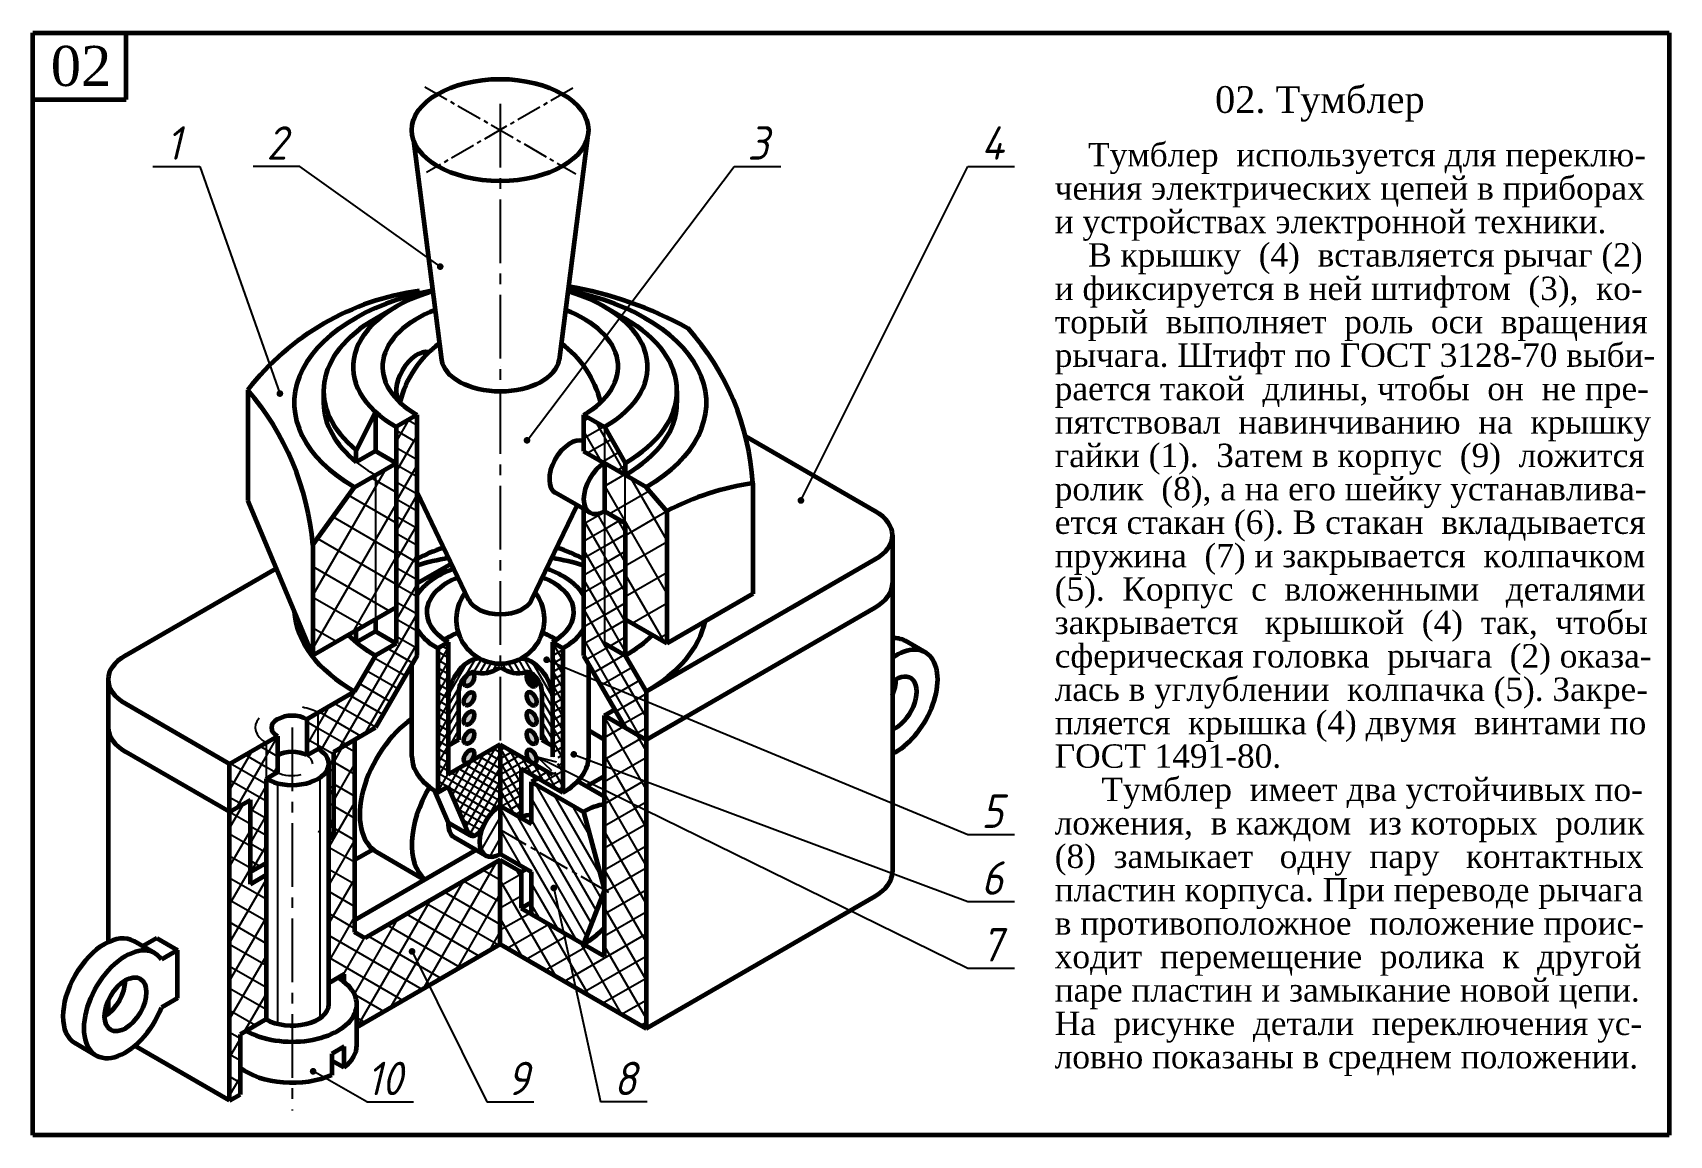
# Model space of a CAD drawing. Header units: millimetres. Extents: x -255 to 513, y 132 to 473.
# Drawn here: x -255 to -10, y 132 to 297 of the extents above; entities that cross this region are included whole.
import ezdxf

# ---------------------------------------------------------------- set-up
doc = ezdxf.new("R2010")
doc.units = ezdxf.units.MM
doc.header["$LTSCALE"] = 0.5
doc.linetypes.add('CENTER2', pattern=[28.575, 19.05, -3.175, 3.175, -3.175])
doc.styles.get("Standard").update_dxf_attribs({"font": 'isocpeui.ttf', "width": 0.9})
doc.styles.add('стиль1', font='TIMES.TTF')

msp = doc.modelspace()

# ---------------------------------------------------------------- hatches: boundary and pattern name
h = msp.add_hatch()
h.set_pattern_fill('ANSI37', color=256, scale=1.25, angle=15, style=0)
h.set_pattern_definition([(60, (-285, 112), (-3.43704, 1.98438), []), (150, (-285, 112), (-1.98438, -3.43704), [])])
h.paths.add_polyline_path([(-203.71, 209.2), (-200.59, 211), (-200.59, 232.6), (-203.71, 230.8)])
h.paths.add_polyline_path([(-203.71, 230.8), (-206.82, 229), (-213.06, 220.36), (-213.06, 203.8), (-203.71, 209.2)])
h = msp.add_hatch()
h.set_pattern_fill('ANSI37', color=256, scale=1.25, angle=75, style=0)
h.set_pattern_definition([(120, (-285, 112), (-3.43704, -1.984375), []), (210, (-285, 112), (1.984375, -3.43704), [])])
h.paths.add_polyline_path([(-169.41, 225.4), (-166.29, 223.6), (-166.29, 230.8), (-169.41, 232.6)])
h.paths.add_polyline_path([(-166.29, 223.6), (-166.29, 209.2), (-160.06, 205.6), (-160.06, 225.4), (-163.18, 229), (-166.29, 230.8)])
h = msp.add_hatch()
h.set_pattern_fill('ANSI37', scale=0.33, angle=15, style=0)
h.set_pattern_definition([(60, (-290, 112), (-0.907378, 0.523875), []), (150, (-290, 112), (-0.523875, -0.907378), [])])
edge = h.paths.add_edge_path()
edge.add_line((-185, 188.68), (-185, 190.48))
edge.add_line((-185, 190.48), (-192.79, 185.98))
edge.add_line((-192.79, 185.98), (-192.79, 205.78))
edge.add_line((-192.79, 205.78), (-194.35, 204.88))
edge.add_line((-194.35, 204.88), (-194.35, 183.28))
edge.add_line((-194.35, 183.28), (-192.79, 184.18))
edge.add_line((-192.79, 184.18), (-189.69, 177.05))
edge.add_ellipse((-188.62, 178.4), major_axis=(-0.88, -1.53), ratio=0.57735, start_angle=345.7662, end_angle=359.5344)
edge.add_ellipse((-188.62, 178.4), major_axis=(-0.88, -1.53), ratio=0.57735, start_angle=359.5344, end_angle=453.7079)
edge.add_ellipse((-185, 177.7), major_axis=(-2.2, -3.82), ratio=0.57735, start_angle=278.2325, end_angle=284.241, ccw=False)
edge.add_ellipse((-185, 177.7), major_axis=(-2.2, -3.82), ratio=0.57735, start_angle=225, end_angle=278.2325, ccw=False)
edge.add_line((-185, 181.3), (-185, 188.68))
h = msp.add_hatch(color=7)
edge = h.paths.add_edge_path()
edge.add_ellipse((-189.68, 200.19), major_axis=(-0.551, -0.955), ratio=0.57735, start_angle=0, end_angle=360)
edge = h.paths.add_edge_path()
edge.add_ellipse((-189.68, 197.32), major_axis=(-0.551, -0.955), ratio=0.57735, start_angle=0, end_angle=360)
edge = h.paths.add_edge_path()
edge.add_ellipse((-189.68, 194.44), major_axis=(-0.551, -0.955), ratio=0.57735, start_angle=0, end_angle=360)
edge = h.paths.add_edge_path()
edge.add_ellipse((-189.68, 191.56), major_axis=(-0.551, -0.955), ratio=0.57735, start_angle=0, end_angle=360)
edge = h.paths.add_edge_path()
edge.add_ellipse((-189.68, 188.68), major_axis=(-0.551, -0.955), ratio=0.57735, start_angle=45, end_angle=360)
edge.add_ellipse((-189.68, 188.68), major_axis=(-0.551, -0.955), ratio=0.57735, start_angle=0, end_angle=45)
edge = h.paths.add_edge_path()
edge.add_ellipse((-180.32, 188.68), major_axis=(0.551, -0.955), ratio=0.57735, start_angle=0, end_angle=315)
edge.add_ellipse((-180.32, 188.68), major_axis=(0.551, -0.955), ratio=0.57735, start_angle=315, end_angle=360)
edge = h.paths.add_edge_path()
edge.add_ellipse((-180.32, 191.56), major_axis=(0.551, -0.955), ratio=0.57735, start_angle=0, end_angle=360, ccw=False)
edge = h.paths.add_edge_path()
edge.add_ellipse((-180.32, 194.44), major_axis=(0.551, -0.955), ratio=0.57735, start_angle=0, end_angle=360, ccw=False)
edge = h.paths.add_edge_path()
edge.add_ellipse((-180.32, 197.32), major_axis=(0.551, -0.955), ratio=0.57735, start_angle=0, end_angle=360, ccw=False)
edge = h.paths.add_edge_path()
edge.add_ellipse((-180.32, 200.18), major_axis=(0.551, -0.955), ratio=0.57735, start_angle=0, end_angle=360, ccw=False)
h = msp.add_hatch(color=7)
edge = h.paths.add_edge_path()
edge.add_ellipse((-180.32, 200.18), major_axis=(0.551, -0.955), ratio=0.57735, start_angle=0, end_angle=360, ccw=False)
h = msp.add_hatch()
h.set_pattern_fill('ANSI37', scale=0.9, angle=75, style=0)
h.set_pattern_definition([(120, (-290, 112), (-2.47467, -1.42875), []), (210, (-290, 112), (1.42875, -2.47467), [])])
h.paths.add_polyline_path([(-163.18, 191.2), (-169.41, 194.8), (-169.41, 158.8), (-181.88, 166), (-181.88, 171.4), (-185, 173.2), (-185, 160.6), (-163.18, 148)])
h = msp.add_hatch()
h.set_pattern_fill('ANSI31', scale=0.5, angle=75, style=0)
h.set_pattern_definition([(120, (-290, 112), (-1.374815, -0.79375), [])])
h.paths.add_polyline_path([(-172.53, 180.4), (-180.32, 184.9), (-180.32, 178.6), (-185, 181.3), (-185, 174.1), (-180.32, 171.4), (-180.32, 165.1), (-172.53, 160.6), (-169.41, 168.7)])
h = msp.add_hatch()
h.set_pattern_fill('ANSI31', scale=0.5, angle=15, style=0)
h.set_pattern_definition([(60, (-290, 112), (-1.374815, 0.79375), [])])
edge = h.paths.add_edge_path()
edge.add_ellipse((-185, 177.7), major_axis=(-2.2, -3.82), ratio=0.57735, start_angle=225, end_angle=278.2325)
edge.add_ellipse((-188.62, 178.4), major_axis=(-0.88, -1.53), ratio=0.57735, start_angle=453.7079, end_angle=468.7656, ccw=False)
edge.add_ellipse((-185, 177.7), major_axis=(-2.2, -3.82), ratio=0.57735, start_angle=284.241, end_angle=360)
edge.add_ellipse((-185, 177.7), major_axis=(-2.2, -3.82), ratio=0.57735, start_angle=360, end_angle=405)
edge.add_line((-185, 174.1), (-185, 181.3))

# ---------------------------------------------------------------- linework, layer by layer
at = {"color": 7, "lineweight": 60}
for p, q in [((-255, 132), (-255, 297)), ((-255, 297), (-10, 297)), ((-241, 287), (-241, 297)), ((-10, 297), (-10, 132)), ((-255, 287), (-241, 287)), ((-197.99, 280.89), (-193.79, 248.07)), ((-171.95, 281.31), (-176.21, 248.07)), ((-200.68, 255.95), (-203.7, 254.2)), ((-169.32, 255.95), (-166.3, 254.2)), ((-222.8, 243.54), (-222.8, 226.98)), ((-211.45, 243.4), (-211.45, 241.6)), ((-158.55, 243.4), (-158.55, 241.6)), ((-203.71, 240.27), (-206.56, 234.55)), ((-203.71, 240.27), (-203.71, 234.4)), ((-197.47, 239.8), (-200.59, 238)), ((-200.59, 238), (-200.59, 205.6)), ((-197.47, 203.8), (-197.47, 239.8)), ((-172.53, 239.8), (-169.41, 238)), ((-172.53, 239.8), (-172.53, 234.4)), ((-169.41, 238), (-166.29, 232.6)), ((-148.3, 236.61), (-128.88, 225.4)), ((-206.56, 232.75), (-206.56, 234.55)), ((-203.71, 234.4), (-206.56, 232.75)), ((-200.59, 232.6), (-203.71, 234.4)), ((-172.53, 234.4), (-172.53, 234.4)), ((-172.53, 234.4), (-169.41, 232.6)), ((-206.82, 229), (-200.59, 232.6)), ((-200.59, 232.6), (-200.59, 211)), ((-163.18, 229), (-169.41, 232.6)), ((-169.41, 232.6), (-169.41, 225.4)), ((-166.29, 232.6), (-166.29, 230.8)), ((-213.06, 220.36), (-206.82, 229)), ((-189.69, 212.1), (-197.47, 228.22)), ((-171.62, 225.18), (-176.75, 228.14)), ((-163.18, 229), (-160.06, 225.4)), ((-147.2, 229.58), (-147.2, 213.02)), ((-222.8, 226.98), (-213.06, 203.8)), ((-180.31, 212.1), (-173.48, 226.26)), ((-172.53, 225.71), (-172.53, 203.8)), ((-169.41, 225.4), (-166.29, 223.6)), ((-160.06, 225.4), (-160.06, 205.6)), ((-166.29, 223.6), (-166.29, 203.8)), ((-126.3, 221.8), (-126.3, 171.4)), ((-213.06, 220.36), (-213.06, 203.8)), ((-163.18, 198.4), (-128.88, 218.2)), ((-141.35, 211), (-128.88, 218.2)), ((-241.12, 203.8), (-218.54, 216.84)), ((-197.47, 214.6), (-192.33, 217.57)), ((-200.59, 211), (-213.06, 203.8)), ((-163.18, 191.2), (-128.88, 211)), ((-147.2, 213.02), (-160.06, 205.6)), ((-203.71, 209.2), (-203.71, 207.4)), ((-160.06, 205.6), (-166.29, 209.2)), ((-206.56, 205.75), (-206.56, 207.55)), ((-203.71, 207.4), (-206.56, 205.75)), ((-200.59, 205.6), (-203.71, 207.4)), ((-121.25, 204.18), (-124.36, 205.98)), ((-203.71, 203.8), (-206.82, 198.4)), ((-200.59, 205.6), (-203.71, 203.8)), ((-197.47, 203.8), (-203.71, 193)), ((-194.35, 204.88), (-192.79, 205.78)), ((-194.35, 204.88), (-194.35, 183.28)), ((-192.79, 205.78), (-192.79, 185.98)), ((-177.21, 205.78), (-175.65, 204.88)), ((-177.21, 205.78), (-177.21, 188.61)), ((-175.65, 204.88), (-175.65, 183.28)), ((-172.53, 203.8), (-166.29, 193)), ((-166.29, 203.8), (-169.41, 205.6)), ((-166.29, 203.8), (-163.18, 198.4)), ((-198.23, 188.68), (-198.23, 202.49)), ((-171.77, 188.68), (-171.77, 202.49)), ((-243.7, 200.2), (-243.7, 160.88)), ((-241.12, 196.6), (-225.53, 187.6)), ((-213.99, 194.26), (-206.82, 198.4)), ((-191.24, 198.4), (-191.24, 191.2)), ((-178.77, 198.4), (-178.77, 191.2)), ((-163.18, 198.4), (-163.18, 148)), ((-213.99, 194.26), (-213.99, 188.86)), ((-169.41, 194.8), (-167.85, 195.7)), ((-169.41, 158.8), (-169.41, 194.8)), ((-169.41, 194.8), (-163.18, 191.2)), ((-225.53, 187.6), (-218.36, 191.74)), ((-218.36, 191.74), (-218.36, 186.34)), ((-209.94, 189.4), (-203.71, 193)), ((-206.82, 191.2), (-206.82, 162.4)), ((-191.24, 191.2), (-192.79, 190.3)), ((-178.76, 191.2), (-177.21, 190.3)), ((-169.41, 191.2), (-171.77, 192.56)), ((-225.53, 180.4), (-241.12, 189.4)), ((-213.99, 188.86), (-212.28, 189.85)), ((-209.94, 176.8), (-209.94, 189.4)), ((-185, 190.48), (-192.79, 185.98)), ((-185, 190.48), (-185, 181.3)), ((-185, 190.48), (-177.21, 185.98)), ((-225.53, 137.2), (-225.53, 187.6)), ((-220.07, 185.35), (-218.36, 186.34)), ((-210.67, 151.6), (-210.67, 187.6)), ((-181.88, 186.88), (-181.88, 179.5)), ((-181.88, 186.88), (-175.65, 183.28)), ((-177.21, 186.3), (-177.21, 185.98)), ((-220.07, 185.35), (-220.07, 149.35)), ((-194.35, 183.28), (-192.79, 184.18)), ((-192.79, 184.18), (-189.69, 177.05)), ((-180.32, 178.6), (-180.32, 184.9)), ((-180.32, 184.9), (-172.53, 180.4)), ((-173.4, 185.01), (-169.41, 182.7)), ((-172.1, 184.25), (-169.41, 185.8)), ((-225.53, 180.4), (-222.41, 182.2)), ((-222.41, 169.6), (-222.41, 182.2)), ((-194.87, 183.6), (-192.81, 178.85)), ((-185, 181.3), (-185, 174.1)), ((-185, 181.3), (-180.32, 178.6)), ((-172.53, 180.4), (-169.41, 168.7)), ((-210.67, 178.18), (-209.94, 178.6)), ((-210.67, 176.38), (-209.94, 176.8)), ((-189.51, 176.88), (-192.62, 178.68)), ((-187.2, 173.88), (-191.88, 176.58)), ((-206.82, 173.2), (-204.08, 174.78)), ((-206.82, 164.2), (-188.63, 174.7)), ((-203.53, 174.4), (-196.35, 170.25)), ((-185, 174.1), (-180.32, 171.4)), ((-222.41, 171.4), (-220.07, 172.75)), ((-185, 173.2), (-205.26, 161.5)), ((-185, 160.6), (-185, 173.2)), ((-185, 173.2), (-181.88, 171.4)), ((-181.88, 171.4), (-181.1, 171.85)), ((-222.41, 169.6), (-220.07, 170.95)), ((-181.88, 171.4), (-181.88, 166)), ((-180.32, 165.1), (-180.32, 171.4)), ((-181.88, 166), (-180.32, 166.9)), ((-169.41, 168.7), (-172.53, 160.6)), ((-163.18, 148), (-128.88, 167.8)), ((-181.88, 166), (-169.41, 158.8)), ((-205.26, 161.5), (-206.82, 162.4)), ((-206.82, 162.4), (-206.82, 162.4)), ((-236.71, 159.24), (-239.83, 161.04)), ((-236.44, 161.5), (-238.54, 160.29)), ((-236.44, 161.5), (-233.32, 159.7)), ((-233.32, 159.7), (-235.72, 158.32)), ((-233.32, 152.5), (-233.32, 159.7)), ((-206.48, 148.2), (-185, 160.6)), ((-185, 160.6), (-163.18, 148)), ((-208.38, 156.1), (-210.67, 154.78)), ((-208.38, 154.93), (-208.38, 156.1)), ((-243.7, 152.13), (-243.7, 150.16)), ((-233.32, 152.5), (-235.72, 151.12)), ((-206.48, 145.48), (-206.48, 151.6)), ((-220.07, 149.35), (-223.97, 147.1)), ((-223.97, 147.1), (-223.97, 138.1)), ((-245.53, 143.96), (-248.65, 145.76)), ((-225.53, 137.2), (-239.72, 145.39)), ((-208.37, 145.29), (-210.24, 144.21)), ((-208.37, 142.05), (-208.37, 145.29)), ((-210.24, 144.21), (-210.24, 140.97)), ((-208.41, 142.12), (-210.24, 143.13)), ((-225.53, 137.2), (-223.97, 138.1)), ((-10, 132), (-255, 132))]:
    msp.add_line(p, q, dxfattribs=at)
at = {"color": 7, "linetype": 'CENTER2', "ltscale": 0.4}
for p, q in [((-196.29, 288.92), (-173.67, 275.87)), ((-174.15, 288.71), (-196.03, 276.08))]:
    msp.add_line(p, q, dxfattribs=at)
at = {"linetype": 'CENTER2'}
for p, q in [((-185.04, 286.35), (-185, 190.48)), ((-216.18, 193), (-216.18, 135.71))]:
    msp.add_line(p, q, dxfattribs=at)
at = {"color": 7}
for p, q in [((-237, 277), (-230, 277)), ((-230, 277), (-218, 243)), ((-215, 277), (-222, 277)), ((-194, 262), (-215, 277)), ((-181, 236), (-150, 277)), ((-150, 277), (-143, 277)), ((-140, 227), (-115, 277)), ((-115, 277), (-108, 277)), ((-185, 247), (-185, 247)), ((-185, 243.4), (-185, 243.4)), ((-200.59, 235.75), (-198.64, 239.12)), ((-197.47, 238.22), (-198.84, 239.01)), ((-171.7, 239.32), (-172.53, 238.85)), ((-169.48, 238.04), (-172.53, 236.28)), ((-169.41, 236.51), (-170.7, 238.75)), ((-169.41, 238), (-169.41, 232.6)), ((-197.47, 235.65), (-200.59, 237.45)), ((-200.59, 231.31), (-197.47, 236.71)), ((-169.88, 232.87), (-172.53, 237.46)), ((-169.41, 235.51), (-171.94, 234.06)), ((-166.29, 231.11), (-169.41, 236.51)), ((-168.34, 236.14), (-169.41, 235.51)), ((-197.47, 233.09), (-200.59, 234.89)), ((-169.41, 232.95), (-169.71, 232.77)), ((-167.22, 234.21), (-169.41, 232.95)), ((-203.71, 230.8), (-203.71, 209.2)), ((-197.47, 230.52), (-200.59, 232.32)), ((-200.59, 226.86), (-197.47, 232.26)), ((-166.29, 232.18), (-167.49, 231.49)), ((-166.29, 223.6), (-166.29, 230.8)), ((-197.47, 227.96), (-200.59, 229.76)), ((-200.59, 222.42), (-197.47, 227.82)), ((-197.47, 225.39), (-200.59, 227.19)), ((-169.41, 225.4), (-169.41, 205.6)), ((-197.47, 222.82), (-200.59, 224.62)), ((-200.59, 217.97), (-197.47, 223.37)), ((-169.41, 225.25), (-172.53, 223.45)), ((-169.41, 218.73), (-172.53, 224.13)), ((-169.41, 223.17), (-170.47, 225)), ((-169.28, 225.32), (-169.41, 225.25)), ((-167.06, 224.04), (-169.41, 222.68)), ((-166.29, 217.77), (-169.41, 223.17)), ((-166.29, 222.22), (-167.49, 224.29)), ((-197.47, 220.26), (-200.59, 222.06)), ((-169.41, 222.68), (-172.53, 220.88)), ((-166.29, 221.92), (-169.41, 220.12)), ((-197.47, 217.69), (-200.59, 219.49)), ((-200.59, 213.53), (-197.47, 218.93)), ((-169.41, 220.12), (-172.53, 218.32)), ((-169.41, 214.28), (-172.53, 219.68)), ((-166.29, 219.35), (-169.41, 217.55)), ((-166.29, 213.33), (-169.41, 218.73)), ((-197.47, 215.12), (-200.59, 216.92)), ((-169.41, 217.55), (-172.53, 215.75)), ((-166.29, 216.78), (-169.41, 214.98)), ((-200.59, 209.08), (-197.47, 214.48)), ((-197.47, 212.56), (-200.59, 214.36)), ((-169.41, 209.84), (-172.53, 215.24)), ((-169.41, 214.98), (-172.53, 213.18)), ((-166.29, 208.88), (-169.41, 214.28)), ((-166.29, 214.22), (-169.41, 212.42)), ((-197.47, 209.99), (-200.59, 211.79)), ((-185, 212.8), (-185, 212.8)), ((-169.41, 212.42), (-172.53, 210.62)), ((-163.18, 194.59), (-172.53, 210.79)), ((-166.29, 211.65), (-169.41, 209.85)), ((-209.11, 189.88), (-197.47, 210.04)), ((-197.47, 207.42), (-200.59, 209.22)), ((-169.41, 209.85), (-172.53, 208.05)), ((-166.29, 204.44), (-169.41, 209.84)), ((-166.29, 209.08), (-169.41, 207.28)), ((-197.47, 204.86), (-200.59, 206.66)), ((-169.41, 207.28), (-172.53, 205.48)), ((-164.09, 191.73), (-172.53, 206.35)), ((-166.29, 206.52), (-168.65, 205.16)), ((-211.85, 189.57), (-203.6, 203.86)), ((-205.26, 192.1), (-197.47, 205.59)), ((-199.23, 200.74), (-203.91, 203.44)), ((-198.12, 202.67), (-201.89, 204.85)), ((-176.49, 205.36), (-177.21, 204.95)), ((-175.65, 204.64), (-177.21, 203.74)), ((-175.65, 201.02), (-177.21, 203.72)), ((-175.65, 203.43), (-177.21, 202.53)), ((-175.65, 203.11), (-177.18, 205.76)), ((-168.65, 205.16), (-172.15, 203.14)), ((-166.43, 203.88), (-171.04, 201.21)), ((-166.29, 203.95), (-166.43, 203.88)), ((-200.35, 198.82), (-205.02, 201.52)), ((-192.78, 197.84), (-189.97, 202.72)), ((-190.24, 200.65), (-188.72, 203.28)), ((-188.94, 201.31), (-187.84, 203.23)), ((-188.11, 201.16), (-187.09, 202.93)), ((-187.18, 201.2), (-186.3, 202.72)), ((-186.1, 201.48), (-185.45, 202.6)), ((-184.05, 201.53), (-184.66, 202.6)), ((-182.95, 201.22), (-183.8, 202.7)), ((-182, 201.16), (-183, 202.9)), ((-181.16, 201.3), (-182.25, 203.18)), ((-180, 200.87), (-181.4, 203.3)), ((-177.21, 197.63), (-180.21, 202.83)), ((-178.07, 203.16), (-115, 177)), ((-175.65, 202.22), (-177.21, 201.32)), ((-175.65, 198.92), (-177.21, 201.62)), ((-175.65, 201.01), (-177.21, 200.11)), ((-165.25, 201.99), (-169.93, 199.29)), ((-201.46, 196.89), (-206.13, 199.59)), ((-192.79, 196.23), (-191.13, 199.11)), ((-180.32, 199.3), (-180.32, 199.3)), ((-177.21, 196.03), (-178.8, 198.8)), ((-175.65, 199.8), (-177.21, 198.9)), ((-175.65, 196.83), (-177.21, 199.53)), ((-175.65, 198.59), (-177.21, 197.69)), ((-164.14, 200.06), (-168.81, 197.36)), ((-212.28, 193.28), (-210.57, 196.24)), ((-203.68, 193.05), (-209.89, 196.63)), ((-202.57, 194.97), (-207.67, 197.91)), ((-192.79, 194.64), (-191.24, 197.34)), ((-177.21, 194.45), (-178.77, 197.15)), ((-175.65, 194.73), (-177.21, 197.43)), ((-175.65, 197.38), (-177.21, 196.48)), ((-175.65, 196.17), (-177.21, 195.27)), ((-163.18, 198.05), (-167.7, 195.44)), ((-212.28, 192.88), (-213.99, 193.87)), ((-212.28, 189.85), (-212.28, 195.25)), ((-205.88, 191.75), (-212.11, 195.35)), ((-192.79, 193.05), (-191.24, 195.75)), ((-192.79, 191.47), (-191.24, 194.16)), ((-177.21, 192.86), (-178.77, 195.57)), ((-177.21, 191.27), (-178.77, 193.98)), ((-175.65, 192.64), (-177.21, 195.34)), ((-175.65, 194.96), (-177.21, 194.06)), ((-175.65, 193.75), (-177.21, 192.85)), ((-163.18, 195.49), (-166.59, 193.52)), ((-220.07, 188.67), (-218.36, 191.64)), ((-218.36, 191.26), (-218.78, 191.5)), ((-213.99, 190.31), (-212.28, 193.28)), ((-212.28, 190.31), (-213.99, 191.3)), ((-208.1, 190.46), (-212.28, 192.88)), ((-192.43, 190.51), (-191.24, 192.58)), ((-177.74, 190.61), (-178.77, 192.39)), ((-175.65, 190.54), (-177.21, 193.24)), ((-175.65, 192.54), (-177.21, 191.64)), ((-175.65, 191.33), (-177.21, 190.43)), ((-175.65, 188.45), (-177.21, 191.15)), ((-163.18, 192.92), (-164.67, 192.06)), ((-225.53, 183.66), (-222.12, 189.57)), ((-224.5, 180.99), (-220.07, 188.67)), ((-220.07, 187.11), (-223.22, 188.93)), ((-220.07, 189.68), (-221, 190.21)), ((-220.07, 190.75), (-220.07, 172.75)), ((-218.36, 188.69), (-220.07, 189.68)), ((-209.94, 188.96), (-212.28, 190.31)), ((-209.94, 187.8), (-208.56, 190.2)), ((-206.82, 189.36), (-208.42, 190.28)), ((-184.2, 190.02), (-185, 189.56)), ((-181.88, 184.58), (-185, 189.98)), ((-183.16, 189.41), (-185, 188.35)), ((-182.11, 188.81), (-185, 187.14)), ((-185, 181.3), (-185, 188.68)), ((-181.88, 186.67), (-183.62, 189.68)), ((-175.65, 190.12), (-177.21, 189.22)), ((-176.95, 188.61), (-177.21, 189.05)), ((-175.65, 188.91), (-176.37, 188.5)), ((-174, 189), (-115, 167)), ((-220.07, 184.55), (-225.45, 187.65)), ((-218.55, 186.23), (-220.07, 187.11)), ((-219.1, 185.91), (-218.36, 187.19)), ((-210.67, 187.18), (-209.94, 188.44)), ((-209.94, 186.4), (-210.67, 186.81)), ((-206.82, 186.06), (-209.94, 187.86)), ((-209.94, 182.09), (-206.82, 187.49)), ((-181.06, 188.2), (-185, 185.93)), ((-181.88, 182.48), (-185, 187.88)), ((-181.88, 186.52), (-185, 184.72)), ((-180.25, 185.94), (-181.81, 188.64)), ((-180.01, 187.6), (-181.57, 186.7)), ((-178.96, 187), (-180.52, 186.1)), ((-178.43, 184.89), (-179.99, 187.59)), ((-179.5, 188.61), (-115, 157)), ((-179.5, 188.61), (-176.57, 187.9)), ((-179.5, 188.61), (-177.32, 186.59)), ((-177.92, 186.39), (-179.48, 185.49)), ((-175.65, 186.49), (-178.43, 184.89)), ((-176.62, 183.84), (-178.18, 186.54)), ((-175.65, 184.25), (-176.83, 186.3)), ((-175.65, 187.7), (-176.37, 187.29)), ((-175.65, 186.35), (-176.37, 187.59)), ((-220.07, 181.98), (-225.53, 185.13)), ((-222.41, 180.17), (-220.07, 184.22)), ((-209.94, 183.83), (-210.67, 184.25)), ((-210.67, 182.74), (-209.94, 183.99)), ((-206.82, 182.76), (-209.94, 184.56)), ((-181.88, 180.39), (-185, 185.79)), ((-181.88, 185.31), (-185, 183.51)), ((-181.88, 184.1), (-185, 182.3)), ((-175.65, 185.28), (-177.38, 184.28)), ((-175.65, 184.07), (-176.33, 183.68)), ((-223.66, 181.48), (-225.53, 182.56)), ((-225.53, 177.95), (-223.4, 181.63)), ((-222.41, 181.86), (-222.7, 182.03)), ((-210.67, 175.12), (-206.82, 181.77)), ((-209.94, 181.26), (-210.67, 181.68)), ((-182.93, 180.1), (-185, 183.69)), ((-184.74, 181.15), (-185, 181.59)), ((-181.88, 182.89), (-184.82, 181.2)), ((-181.88, 181.68), (-183.77, 180.59)), ((-222.41, 178.56), (-225.53, 180.36)), ((-220.07, 179.41), (-222.41, 180.76)), ((-222.41, 175.73), (-220.07, 179.78)), ((-210.67, 178.29), (-209.94, 179.55)), ((-209.94, 178.7), (-210.67, 179.11)), ((-206.82, 179.46), (-209.94, 181.26)), ((-181.88, 180.47), (-182.72, 179.99)), ((-225.53, 172.23), (-222.41, 177.63)), ((-222.41, 175.26), (-225.53, 177.06)), ((-220.07, 176.85), (-222.41, 178.2)), ((-212.08, 177.37), (-212.28, 177.48)), ((-206.82, 176.16), (-209.94, 177.96)), ((-115, 177), (-108, 177)), ((-220.07, 174.28), (-222.41, 175.63)), ((-222.31, 171.46), (-220.07, 175.33)), ((-210.67, 169.4), (-206.82, 176.06)), ((-206.82, 172.86), (-210.67, 175.08)), ((-222.41, 171.96), (-225.53, 173.76)), ((-225.53, 166.52), (-222.41, 171.92)), ((-220.97, 172.23), (-222.41, 173.06)), ((-206.82, 169.56), (-210.67, 171.78)), ((-196.48, 153.97), (-185.56, 172.87)), ((-185, 170.16), (-187.63, 171.68)), ((-220.07, 167.32), (-225.53, 170.47)), ((-225.53, 160.8), (-220.07, 170.25)), ((-220.07, 170.61), (-220.36, 170.78)), ((-210.67, 163.69), (-206.82, 170.34)), ((-201.42, 151.12), (-190.51, 170.02)), ((-185, 166.86), (-190.49, 170.03)), ((-220.07, 164.02), (-225.53, 167.17)), ((-206.82, 166.26), (-210.67, 168.48)), ((-206.37, 148.26), (-195.46, 167.16)), ((-185.29, 160.43), (-196.2, 166.73)), ((-185, 163.56), (-193.35, 168.38)), ((-191.53, 156.83), (-185, 168.14)), ((-177, 169), (-170, 137)), ((-115, 167), (-108, 167)), ((-225.53, 155.09), (-220.07, 164.54)), ((-206.82, 162.96), (-210.67, 165.18)), ((-210.67, 157.97), (-206.82, 164.63)), ((-206.85, 153.14), (-200.41, 164.3)), ((-188.15, 158.78), (-199.06, 165.08)), ((-220.07, 160.72), (-225.53, 163.87)), ((-196.72, 153.83), (-210.67, 161.88)), ((-193.86, 155.48), (-204.78, 161.78)), ((-191.01, 157.13), (-201.92, 163.43)), ((-186.58, 159.69), (-185, 162.42)), ((-220.07, 157.42), (-225.53, 160.57)), ((-208.48, 156.04), (-205.31, 161.53)), ((-198.21, 159.51), (-187, 137)), ((-225.53, 149.37), (-220.07, 158.82)), ((-220.07, 154.12), (-225.53, 157.27)), ((-199.58, 152.18), (-210.67, 158.58)), ((-115, 157), (-108, 157)), ((-210.23, 155.03), (-210.67, 155.28)), ((-220.07, 150.82), (-225.53, 153.97)), ((-223.33, 147.47), (-220.07, 153.11)), ((-202.44, 150.53), (-206.81, 153.06)), ((-221.66, 148.43), (-225.53, 150.67)), ((-205.29, 148.88), (-206.48, 149.57)), ((-223.97, 146.47), (-225.53, 147.37)), ((-225.53, 143.66), (-223.97, 146.36)), ((-223.97, 143.17), (-225.53, 144.07)), ((-223.97, 139.87), (-225.53, 140.77)), ((-225.53, 137.94), (-223.97, 140.64)), ((-205, 137), (-213.02, 141.57)), ((-225.3, 137.33), (-225.53, 137.47)), ((-205, 137), (-198, 137)), ((-187, 137), (-180, 137)), ((-163, 137), (-170, 137))]:
    msp.add_line(p, q, dxfattribs=at)
for p, q in [((-218.36, 184.68), (-218.36, 148.68)), ((-212.02, 185.51), (-212.02, 149.51))]:
    msp.add_line(p, q)
at = {"color": 7, "linetype": 'CENTER2', "ltscale": 0.5}
msp.add_line((-168.75, 168.32), (-184.83, 177.6), dxfattribs=at)
at = {"color": 7, "const_width": 0.5}
for points in [[(-194.25, 262, 1), (-193.75, 262, 1)], [(-218.25, 243, 1), (-217.75, 243, 1)], [(-181.25, 236, 1), (-180.75, 236, 1)], [(-140.25, 227, 1), (-139.75, 227, 1)], [(-178.32, 203.16, 1), (-177.82, 203.16, 1)], [(-174.25, 189, 1), (-173.75, 189, 1)], [(-177.25, 169, 1), (-176.75, 169, 1)], [(-198.46, 159.51, 1), (-197.96, 159.51, 1)], [(-213.27, 141.57, 1), (-212.77, 141.57, 1)]]:
    msp.add_lwpolyline(points, format="xyb", close=True, dxfattribs=at)
at = {"color": 7, "lineweight": 60}
for centre, radius, start, end in [((-191.86, 219.64), 39.09, 97.6854, 142.3146), ((-184.36, 203.14), 56.69, 61.0781, 80.3003), ((-185.19, 227.26), 38.06, 3.4998, 42.0732), ((-185, 238), 15.48, 126.0411, 166.252), ((-185, 238), 15.48, 13.748, 53.9589), ((-253.98, 216.8), 41.07, 4.9658, 40.6072), ((-141.36, 189.78), 40.23, 98.3474, 117.692), ((-185, 209.2), 6.61, 142.4116, 270), ((-185, 209.2), 6.61, 270, 37.5884)]:
    msp.add_arc(centre, radius, start, end, dxfattribs=at)
for centre, major_axis in [((-185.04, 282.43), (-13.23, 0)), ((-189.68, 200.19), (-0.551, -0.955)), ((-189.68, 197.32), (-0.551, -0.955)), ((-189.68, 194.44), (-0.551, -0.955)), ((-189.68, 191.56), (-0.551, -0.955)), ((-189.68, 188.68), (-0.551, -0.955)), ((-241.12, 151.6), (-2.2, -3.82))]:
    msp.add_ellipse(centre, major_axis=major_axis, ratio=0.57735, dxfattribs=at)
for centre, major_axis, ratio, start_param, end_param in [((-185, 241.6), (-30.86, 0), 0.57735, 5.046485, 7.068583), ((-185, 247), (-22.05, 0), 0.57735, 5.188555, 7.068583), ((-185, 247), (-22.05, 0), 0.57735, 2.356194, 4.236223), ((-185, 241.6), (-30.86, 0), 0.57735, 2.356194, 4.378293), ((-185, 247), (-17.64, 0), 0.57735, 5.297724, 7.068583), ((-185, 247), (-17.64, 0), 0.57735, 2.356194, 4.127054), ((-185, 243.4), (-26.45, 0), 0.57735, 5.497707, 6.901135), ((-185, 243.4), (-26.45, 0), 0.57735, 8.63938, 10.210257), ((-197.47, 245.2), (-2.2, -3.82), 0.57735, 3.323379, 6.085071), ((-185, 248.44), (-8.82, 0), 0.57735, 6.356909, 7.853982), ((-185, 248.44), (-8.82, 0), 0.57735, 1.570796, 3.067869), ((-185, 241.6), (-26.45, 0), 0.57735, 6.283185, 6.901135), ((-185, 241.6), (-26.45, 0), 0.57735, 2.356194, 3.141593), ((-174.54, 231.96), (-2.2, -3.82), 0.57735, 3.224792, 6.283185), ((-169.41, 229), (-2.2, -3.82), 0.57735, 3.926991, 7.068583), ((-135.12, 221.8), (-8.82, 0), 0.57735, 8.63938, 10.210176), ((-185, 211), (-17.64, 0), 0.57735, 5.2134, 5.497787), ((-185, 203.8), (-26.45, 0), 0.57735, 5.009128, 5.203272), ((-185, 203.8), (-26.45, 0), 0.57735, 4.221506, 4.41565), ((-185, 211), (-17.64, 0), 0.57735, 10.210176, 10.494563), ((-185, 210.28), (-13.23, 0), 0.57735, 5.265605, 5.943348), ((-185, 210.28), (-13.23, 0), 0.57735, 3.48143, 4.159173), ((-185, 210.28), (-11.02, 0), 0.57735, 5.32399, 7.068583), ((-185, 210.28), (-11.02, 0), 0.57735, 2.356194, 4.100788), ((-135.12, 214.6), (-8.82, 0), 0.57735, 8.63938, 9.424778), ((-185, 212.8), (-4.85, 0), 0.57735, 6.518704, 7.853982), ((-185, 212.8), (-4.85, 0), 0.57735, 7.853982, 9.189259), ((-185, 211), (-30.86, 0), 0.57735, 6.314657, 7.068583), ((-185, 211), (-30.86, 0), 0.57735, 2.356194, 3.023141), ((-185, 214.6), (-26.45, 0), 0.57735, 6.815903, 7.068583), ((-185, 210.28), (-13.23, 0), 0.57735, 6.623022, 7.068583), ((-185, 202), (-11.02, 0), 0.57735, 5.321853, 5.574892), ((-185, 202), (-11.02, 0), 0.57735, 3.849886, 4.102925), ((-185, 210.28), (-13.23, 0), 0.57735, 2.356194, 2.801756), ((-185, 214.6), (-26.45, 0), 0.57735, 2.356194, 2.608875), ((-128.77, 198.34), (-4.41, -7.64), 0.57735, 3.141593, 3.51899), ((-234.88, 200.2), (-8.82, 0), 0.57735, 5.497787, 7.068583), ((-189.68, 199.3), (2.21, 3.82), 0.577237, 0.215536, 2.355918), ((-125.76, 196.6), (-4.41, -7.64), 0.57735, 0.699506, 4.012883), ((-189.68, 199.3), (1.1, 1.91), 0.577941, 0.144047, 2.35722), ((-185, 209.2), (-4.41, -7.64), 0.57735, 0.141897, 0.785398), ((-185, 209.2), (4.41, -7.64), 0.57735, 5.497787, 6.141288), ((-180.32, 199.3), (-1.1, 1.91), 0.576038, 3.929261, 6.141113), ((-125.76, 196.6), (-2.2, -3.82), 0.57735, 0.612972, 4.099417), ((-128.88, 198.4), (-2.2, -3.82), 0.57735, 1.761692, 2.356194), ((-216.18, 193), (-3.09, 0), 0.57735, 3.926991, 7.068583), ((-197.47, 184.9), (-6.06, -10.5), 0.57735, 4.015339, 6.283185), ((-234.88, 193), (-8.82, 0), 0.57735, 6.283185, 7.068583), ((-216.18, 187.6), (-5.51, 0), 0.57735, 0.785398, 3.926991), ((-216.18, 187.6), (-3.09, 0), 0.57735, 3.926991, 5.497787), ((-185, 188.68), (-13.23, 0), 0.57735, 6.283185, 7.068583), ((-185, 188.68), (-13.23, 0), 0.57735, 2.356194, 3.141593), ((-189.68, 180.4), (-6.06, -10.5), 0.57735, 4.69138, 6.187562), ((-180.32, 175), (-6.06, -10.5), 0.57735, 3.81091, 3.926991), ((-185, 177.7), (-2.2, -3.82), 0.57735, 3.926991, 7.068583), ((-172.53, 170.5), (-6.06, -10.5), 0.57735, 9.838008, 10.210176), ((-181.88, 175.9), (-2.2, -3.82), 0.57735, 3.403392, 3.926991), ((-216.18, 173.2), (-8.82, 0), 0.57735, 3.926991, 4.037257), ((-189.68, 180.4), (-2.2, -3.82), 0.57735, 5.435921, 6.283185), ((-191.73, 180.2), (-0.88, -1.53), 0.57735, 6.034759, 6.283195), ((-188.62, 178.4), (-0.88, -1.53), 0.57735, 6.034759, 8.181503), ((-135.12, 171.4), (-8.82, 0), 0.57735, 2.356194, 3.141593), ((-244.24, 153.4), (-4.41, -7.64), 0.57735, 3.141593, 6.283185), ((-172.53, 170.5), (-6.06, -10.5), 0.57735, 7.068583, 7.440752), ((-241.12, 151.6), (-4.41, -7.64), 0.57735, 2.879793, 8.115781), ((-244.24, 153.4), (-2.2, -3.82), 0.57735, 0.785398, 2.356194), ((-216.18, 151.6), (-9.7, 0), 0.57735, 7.068583, 10.210176), ((-216.18, 151.6), (-5.51, 0), 0.57735, 0.785398, 3.141593), ((-216.18, 145.48), (-9.7, 0), 0.57735, 2.506637, 3.141593), ((-216.18, 145.48), (-9.7, 0), 0.57735, 0.637594, 2.2297)]:
    msp.add_ellipse(centre, major_axis=major_axis, ratio=ratio, start_param=start_param, end_param=end_param, dxfattribs=at)
at = {"color": 7}
for centre, major_axis, start_param, end_param in [((-185, 241.6), (-26.45, 0), 0.61795, 0.785398), ((-216.18, 193), (-5.51, 0), 3.926991, 4.425881), ((-216.18, 193), (-5.51, 0), 5.826244, 7.068583)]:
    msp.add_ellipse(centre, major_axis=major_axis, ratio=0.57735, start_param=start_param, end_param=end_param, dxfattribs=at)
at = {"color": 7, "lineweight": 60, "extrusion": (0, 0, -1)}
msp.add_ellipse((-180.32, 199.3), major_axis=(-2.21, 3.82), ratio=0.577237, start_param=0.215536, end_param=2.355918, dxfattribs=at)
for centre in [(-180.32, 200.18), (-180.32, 197.32), (-180.32, 194.44), (-180.32, 191.56), (-180.32, 188.68)]:
    msp.add_ellipse(centre, major_axis=(0.551, -0.955), ratio=0.57735, dxfattribs=at)
for start_param, end_param in [(3.141593, 3.926991), (0.785398, 2.02431)]:
    msp.add_ellipse((-216.18, 187.6), major_axis=(-3.09, 0), ratio=0.57735, start_param=start_param, end_param=end_param)

# ---------------------------------------------------------------- texts
at = {"color": 7, "lineweight": 60, "style": 'стиль1'}
msp.add_text('02', height=6, dxfattribs=at).set_placement((-252.3, 289.03))
at = {"color": 7, "style": 'стиль1'}
for s, height, p in [('02. Тумблер', 4, (-78, 285)), ('Тумблер  используется для переклю-', 3.5, (-97, 277)), ('чения электрических цепей в приборах', 3.5, (-102, 272)), ('и устройствах электронной техники. ', 3.5, (-102, 267)), ('В крышку  (4)  вставляется рычаг (2)', 3.5, (-97, 262)), ('и фиксируется в ней штифтом  (3),  ко-', 3.5, (-102, 257)), ('торый  выполняет  роль  оси  вращения', 3.5, (-102, 252)), ('рычага. Штифт по ГОСТ 3128-70 выби-', 3.5, (-102, 247)), ('рается такой  длины, чтобы  он  не пре-', 3.5, (-102, 242)), ('пятствовал  навинчиванию  на  крышку', 3.5, (-102, 237)), ('гайки (1).  Затем в корпус  (9)  ложится', 3.5, (-102, 232)), ('ролик  (8), а на его шейку устанавлива-', 3.5, (-102, 227)), ('ется стакан (6). В стакан  вкладывается', 3.5, (-102, 222)), ('пружина  (7) и закрывается  колпачком', 3.5, (-102, 217)), ('(5).  Корпус  с  вложенными   деталями', 3.5, (-102, 212)), ('закрывается   крышкой  (4)  так,  чтобы', 3.5, (-102, 207)), ('сферическая головка  рычага  (2) оказа-', 3.5, (-102, 202)), ('лась в углублении  колпачка (5). Закре-', 3.5, (-102, 197)), ('пляется  крышка (4) двумя  винтами по', 3.5, (-102, 192)), ('ГОСТ 1491-80.', 3.5, (-102, 187)), ('Тумблер  имеет два устойчивых по-', 3.5, (-95, 182)), ('ложения,  в каждом  из которых  ролик', 3.5, (-102, 177)), ('(8)  замыкает   одну  пару   контактных', 3.5, (-102, 172)), ('пластин корпуса. При переводе рычага ', 3.5, (-102, 167)), ('в противоположное  положение проис-', 3.5, (-102, 162)), ('ходит  перемещение  ролика  к  другой', 3.5, (-102, 157)), ('паре пластин и замыкание новой цепи.', 3.5, (-102, 152)), ('На  рисунке  детали  переключения ус-', 3.5, (-102, 147)), ('ловно показаны в среднем положении.', 3.5, (-102, 142))]:
    msp.add_text(s, height=height, dxfattribs=at).set_placement(p)
at = {"color": 7, "width": 0.9}
for s, p in [('1', (-235, 278)), ('2', (-220, 278)), ('3', (-148, 278)), ('4', (-113, 278)), ('5', (-113, 178)), ('6', (-113, 168)), ('7', (-113, 158)), ('10', (-205, 138)), ('9', (-184, 138)), ('8', (-168, 138))]:
    msp.add_text(s, height=5, dxfattribs=at).set_placement(p)

doc.saveas('drawing.dxf')
